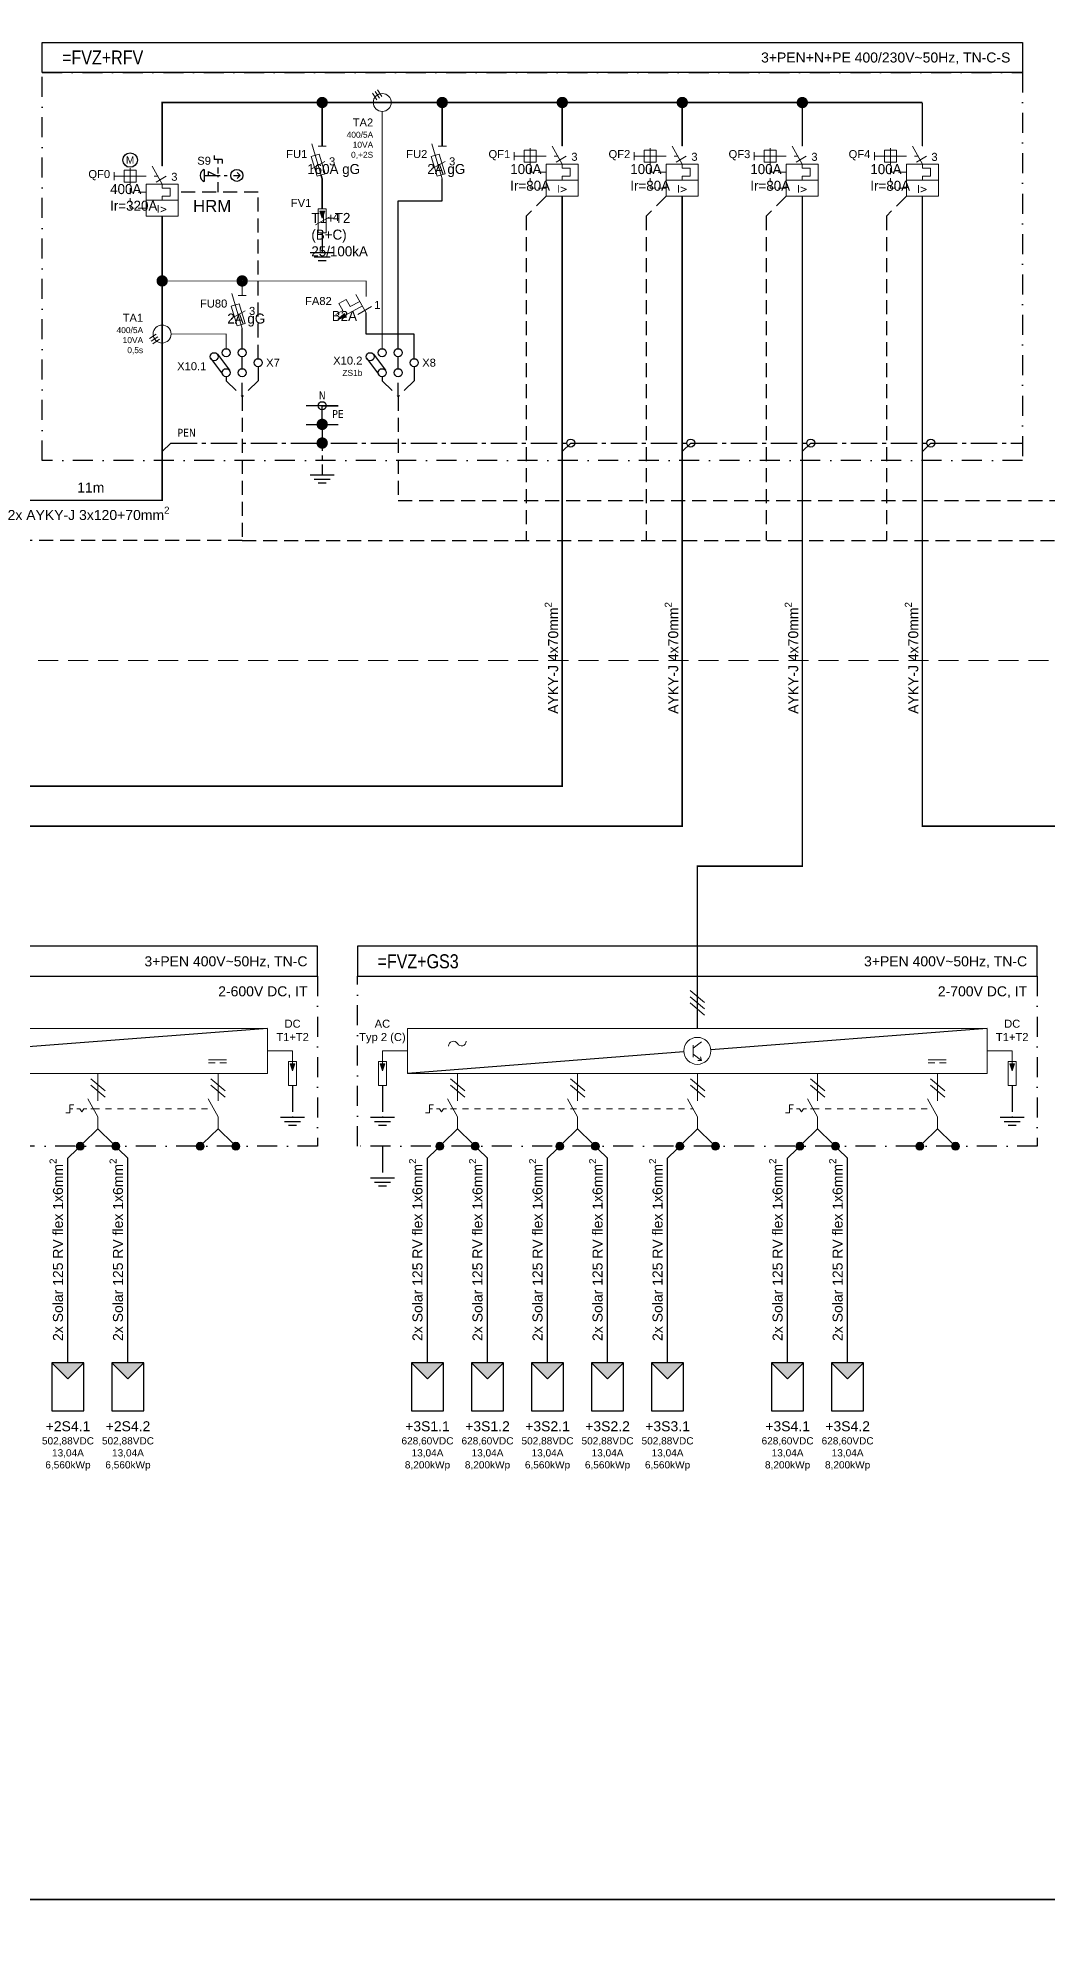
# Model space of a CAD drawing. Header units: millimetres. Extents: x -612 to 6794, y -5043 to 2163.
# Drawn here: x 436.7 to 688.9, y 1451.5 to 1924.6 of the extents above; entities that cross this region are included whole.
import ezdxf
from ezdxf.enums import TextEntityAlignment as Align

# ---------------------------------------------------------------- set-up
doc = ezdxf.new("R2018")
doc.units = ezdxf.units.MM
doc.header["$MEASUREMENT"] = 0
for name, pattern in [('EPL_DASH', [1, 0.5, -0.5]), ('EPL_DASHLONGDOT', [1, 0.66, -0.12, 0.1, -0.12]), ('ČERCHOVANÁ', [1, 0.5, -0.25, 0, -0.25]), ('ČÁRKOVANÁ', [0.75, 0.5, -0.25])]:
    doc.linetypes.add(name, pattern=pattern)
for name, color, linetype in [('10kV', 34, 'Continuous'), ('22kV', 34, 'Continuous'), ('400V', 7, 'Continuous'), ('EV-Káble', 7, 'Continuous'), ('Kable', 7, 'Continuous'), ('LEGRAND', 7, 'Continuous'), ('Pístroj_OZN', 230, 'Continuous'), ('RS', 40, 'Continuous')]:
    doc.layers.add(name, color=color, linetype=linetype)
for name, color, linetype, lineweight in [('EPLAN100', 7, 'Continuous', 50), ('EPLAN301', 7, 'Continuous', 25), ('EPLAN305', 7, 'EPL_DASH', 25), ('EPLAN420', 7, 'Continuous', 35), ('Prístroj', 7, 'Continuous', 13)]:
    doc.layers.add(name, color=color, linetype=linetype, lineweight=lineweight)
doc.styles.get("Standard").update_dxf_attribs({"font": 'arial.ttf'})
doc.styles.add('styl2', font='ARIALN.TTF', dxfattribs={"width": 0.85})
doc.styles.add('Tahoma', font='tahoma.ttf')

# ---------------------------------------------------------------- blocks, each defined once
blk = doc.blocks.new('Výkonový istič')
at = {"layer": 'Prístroj', "color": 0, "ltscale": 4}
for p, q in [((0, -3.5), (0, 0)), ((-8, -4), (-8, -8)), ((-2.5, -3.5), (0, -8)), ((-12, -5), (-12, -7)), ((-12, -6), (-10.5, -6)), ((-10.5, -6), (-4, -6)), ((-8, -9), (-8, -10)), ((-2, -6), (-1, -6)), ((-1.5, -7.5), (1, -6)), ((-8, -10), (-7, -10)), ((-8, -10), (-8, -10.5)), ((-8, -11.5), (-8, -12.5)), ((-8, -13.5), (-8, -14)), ((-7, -14), (-8, -14)), ((-6, -10), (-4, -10)), ((-6, -14), (-4, -14))]:
    blk.add_line(p, q, dxfattribs=at)
for points in [[(-9.5, -7.5), (-6.5, -7.5), (-6.5, -4.5), (-9.5, -4.5)], [(-4, -12), (4, -12), (4, -8), (-4, -8)], [(-4, -16), (4, -16), (4, -12), (-4, -12)]]:
    blk.add_lwpolyline(points, close=True, dxfattribs=at)
blk.add_lwpolyline([(0, -8), (0, -9), (2, -9), (2, -11), (0, -11), (0, -12)], dxfattribs=at)
at = {"lineweight": 30, "flags": 104}
blk.add_attdef('POPIS', text='', height=1.8, dxfattribs=at).set_placement((-13, -5), align=Align.TOP_RIGHT)
at = {"color": 0}
blk.add_attdef('POCET_POLOV', (2.26309, -7.17774), '', height=2, dxfattribs=at)
at = {"layer": 'Prístroj', "color": 0, "style": 'Tahoma'}
blk.add_text('I>', height=1.9629, dxfattribs=at).set_placement((0, -14.19629), align=Align.MIDDLE_CENTER)
at = {"layer": 'Pístroj_OZN'}
blk.add_attdef('OZNACENIE', text='', height=2, dxfattribs=at).set_placement((-13, -3.5), align=Align.RIGHT)
blk = doc.blocks.new('Poistkový odpojovač')
at = {"layer": 'Prístroj', "color": 0, "linetype": 'Continuous', "ltscale": 4}
for p, q in [((0, 0), (0, -2.75)), ((-2.57, -2.23), (0, -10.97)), ((-1.03, -2.75), (1.03, -2.75)), ((-2.73, -8.51), (0.7, -6.57)), ((0, -10.97), (0, -13.72))]:
    blk.add_line(p, q, dxfattribs=at)
blk.add_lwpolyline([(-1.27, -10.31), (0.71, -9.73), (-0.76, -4.8), (-2.73, -5.38)], close=True, dxfattribs=at)
at = {"lineweight": 30, "flags": 104}
blk.add_attdef('POPIS', text='', height=1.8, dxfattribs=at).set_placement((-3.73, -7.23), align=Align.TOP_RIGHT)
at = {"color": 0}
blk.add_attdef('POCET_POLOV', text='', height=2, dxfattribs=at).set_placement((1.7, -6.57), align=Align.MIDDLE_LEFT)
at = {"layer": 'Pístroj_OZN'}
blk.add_attdef('OZNACENIE', text='', height=2, dxfattribs=at).set_placement((-3.73, -5.73), align=Align.RIGHT)
blk = doc.blocks.new('VN MTP')
at = {"layer": '10kV', "color": 0, "lineweight": 13}
for p, q in [((-3.13, -1.15), (-1.46, -0.06)), ((-2.72, -1.78), (-1.05, -0.68)), ((-2.31, -2.41), (-0.64, -1.31))]:
    blk.add_line(p, q, dxfattribs=at)
blk.add_circle((0, 0), 2.25, dxfattribs=at)
blk = doc.blocks.new('Prepäťová ochrana')
at = {"layer": 'Prístroj', "linetype": 'Continuous', "ltscale": 4}
blk.add_hatch(color=0, dxfattribs=at).paths.add_polyline_path([(-0.62, -4.58), (0.62, -4.58), (0, -6.33)], flags=0)
at = {"layer": 'Prístroj', "color": 0, "linetype": 'Continuous', "ltscale": 4}
blk.add_line((-1.71, -7.97), (1.71, -6.03), dxfattribs=at)
for points in [[(-1, -10), (1, -10), (1, -4), (-1, -4)], [(-0.62, -4.58), (0.62, -4.58), (0, -6.33)]]:
    blk.add_lwpolyline(points, close=True, dxfattribs=at)
at = {"lineweight": 30, "flags": 104}
blk.add_attdef('POPIS', text='', height=1.8, dxfattribs=at).set_placement((-2.71, -5), align=Align.TOP_RIGHT)
blk.add_attdef('POCET_POLOV', text='', height=2).set_placement((2.71, -6.03), align=Align.MIDDLE_LEFT)
at = {"layer": 'Pístroj_OZN'}
blk.add_attdef('OZNACENIE', text='', height=2, dxfattribs=at).set_placement((-2.71, -3.5), align=Align.RIGHT)
blk = doc.blocks.new('Istič')
at = {"layer": 'Prístroj', "linetype": 'Continuous', "ltscale": 4}
blk.add_hatch(color=0, dxfattribs=at).paths.add_polyline_path([(-6.97, -9.55), (-5.41, -8.11), (-4.92, -9.02)], flags=0)
at = {"layer": 'Prístroj', "color": 0, "linetype": 'Continuous'}
for p, q in [((0, 0), (0, -3.89)), ((0, -8), (0, -12.8))]:
    blk.add_line(p, q, dxfattribs=at)
at = {"layer": 'Prístroj', "color": 0, "linetype": 'Continuous', "ltscale": 4}
for p, q in [((-6.8, -5.61), (-4.99, -4.62)), ((-4.99, -4.62), (-4, -6.42)), ((0, -8), (-2.57, -3.37)), ((-7.61, -8.4), (-5.81, -7.41)), ((-6.97, -9.55), (-5.41, -8.11)), ((-4.92, -9.02), (-6.97, -9.55)), ((-5.81, -7.41), (-6.8, -5.61)), ((-5.41, -8.11), (-4.92, -9.02)), ((-0.96, -6.26), (-5.17, -8.57)), ((-1.6, -5.11), (-4, -6.42)), ((-2.07, -8.37), (1.36, -6.43)), ((-6.97, -9.55), (-6.97, -9.55))]:
    blk.add_line(p, q, dxfattribs=at)
at = {"lineweight": 30, "flags": 104}
blk.add_attdef('POPIS', text='', height=1.8, dxfattribs=at).set_placement((-8.61, -7.5), align=Align.TOP_RIGHT)
at = {"color": 0}
blk.add_attdef('POCET_POLOV', text='', height=2, dxfattribs=at).set_placement((2, -6), align=Align.MIDDLE_LEFT)
at = {"layer": 'Pístroj_OZN'}
blk.add_attdef('OZNACENIE', text='', height=2, dxfattribs=at).set_placement((-8.61, -6), align=Align.RIGHT)

msp = doc.modelspace()

# ---------------------------------------------------------------- hatches: boundary and pattern name
at = {"layer": 'EPLAN305', "linetype": 'Continuous', "ltscale": 4}
for points in [[(440.19, 1593.29), (444.19, 1589.29), (448.19, 1593.29)], [(455.19, 1593.29), (459.19, 1589.29), (463.19, 1593.29)], [(530.05, 1593.29), (534.05, 1589.29), (538.05, 1593.29)], [(545.05, 1593.29), (549.05, 1589.29), (553.05, 1593.29)], [(560.05, 1593.29), (564.05, 1589.29), (568.05, 1593.29)], [(575.05, 1593.29), (579.05, 1589.29), (583.05, 1593.29)], [(590.05, 1593.29), (594.05, 1589.29), (598.05, 1593.29)], [(620.05, 1593.29), (624.05, 1589.29), (628.05, 1593.29)], [(635.05, 1593.29), (639.05, 1589.29), (643.05, 1593.29)]]:
    msp.add_hatch(color=230, dxfattribs=at).paths.add_polyline_path(points, flags=0)
at = {"layer": 'EV-Káble', "transparency": 33554687}
h = msp.add_hatch(color=1, dxfattribs=at)
h.dxf.hatch_style = 1
h.paths.add_polyline_path([(448.24, 1647.46, 1), (446.24, 1647.46)])
h = msp.add_hatch(color=7, dxfattribs=at)
h.dxf.hatch_style = 1
h.paths.add_polyline_path([(446.24, 1647.46, 1), (448.24, 1647.46)])
h = msp.add_hatch(color=1, dxfattribs=at)
h.dxf.hatch_style = 1
h.paths.add_polyline_path([(457.14, 1647.46, 1), (455.14, 1647.46)])
h = msp.add_hatch(color=7, dxfattribs=at)
h.dxf.hatch_style = 1
h.paths.add_polyline_path([(455.14, 1647.46, 1), (457.14, 1647.46)])
h = msp.add_hatch(color=1, dxfattribs=at)
h.dxf.hatch_style = 1
h.paths.add_polyline_path([(478.24, 1647.46, 1), (476.24, 1647.46)])
h = msp.add_hatch(color=7, dxfattribs=at)
h.dxf.hatch_style = 1
h.paths.add_polyline_path([(476.24, 1647.46, 1), (478.24, 1647.46)])
h = msp.add_hatch(color=1, dxfattribs=at)
h.dxf.hatch_style = 1
h.paths.add_polyline_path([(487.14, 1647.46, 1), (485.14, 1647.46)])
h = msp.add_hatch(color=7, dxfattribs=at)
h.dxf.hatch_style = 1
h.paths.add_polyline_path([(485.14, 1647.46, 1), (487.14, 1647.46)])
h = msp.add_hatch(color=1, dxfattribs=at)
h.dxf.hatch_style = 1
h.paths.add_polyline_path([(538.1, 1647.46, 1), (536.1, 1647.46)])
h = msp.add_hatch(color=7, dxfattribs=at)
h.dxf.hatch_style = 1
h.paths.add_polyline_path([(536.1, 1647.46, 1), (538.1, 1647.46)])
h = msp.add_hatch(color=1, dxfattribs=at)
h.dxf.hatch_style = 1
h.paths.add_polyline_path([(547, 1647.46, 1), (545, 1647.46)])
h = msp.add_hatch(color=7, dxfattribs=at)
h.dxf.hatch_style = 1
h.paths.add_polyline_path([(545, 1647.46, 1), (547, 1647.46)])
h = msp.add_hatch(color=1, dxfattribs=at)
h.dxf.hatch_style = 1
h.paths.add_polyline_path([(568.1, 1647.46, 1), (566.1, 1647.46)])
h = msp.add_hatch(color=7, dxfattribs=at)
h.dxf.hatch_style = 1
h.paths.add_polyline_path([(566.1, 1647.46, 1), (568.1, 1647.46)])
h = msp.add_hatch(color=1, dxfattribs=at)
h.dxf.hatch_style = 1
h.paths.add_polyline_path([(577, 1647.46, 1), (575, 1647.46)])
h = msp.add_hatch(color=7, dxfattribs=at)
h.dxf.hatch_style = 1
h.paths.add_polyline_path([(575, 1647.46, 1), (577, 1647.46)])
h = msp.add_hatch(color=1, dxfattribs=at)
h.dxf.hatch_style = 1
h.paths.add_polyline_path([(598.1, 1647.46, 1), (596.1, 1647.46)])
h = msp.add_hatch(color=7, dxfattribs=at)
h.dxf.hatch_style = 1
h.paths.add_polyline_path([(596.1, 1647.46, 1), (598.1, 1647.46)])
h = msp.add_hatch(color=1, dxfattribs=at)
h.dxf.hatch_style = 1
h.paths.add_polyline_path([(607, 1647.46, 1), (605, 1647.46)])
h = msp.add_hatch(color=7, dxfattribs=at)
h.dxf.hatch_style = 1
h.paths.add_polyline_path([(605, 1647.46, 1), (607, 1647.46)])
h = msp.add_hatch(color=1, dxfattribs=at)
h.dxf.hatch_style = 1
h.paths.add_polyline_path([(628.1, 1647.46, 1), (626.1, 1647.46)])
h = msp.add_hatch(color=7, dxfattribs=at)
h.dxf.hatch_style = 1
h.paths.add_polyline_path([(626.1, 1647.46, 1), (628.1, 1647.46)])
h = msp.add_hatch(color=1, dxfattribs=at)
h.dxf.hatch_style = 1
h.paths.add_polyline_path([(637, 1647.46, 1), (635, 1647.46)])
h = msp.add_hatch(color=7, dxfattribs=at)
h.dxf.hatch_style = 1
h.paths.add_polyline_path([(635, 1647.46, 1), (637, 1647.46)])
h = msp.add_hatch(color=1, dxfattribs=at)
h.dxf.hatch_style = 1
h.paths.add_polyline_path([(658.1, 1647.46, 1), (656.1, 1647.46)])
h = msp.add_hatch(color=7, dxfattribs=at)
h.dxf.hatch_style = 1
h.paths.add_polyline_path([(656.1, 1647.46, 1), (658.1, 1647.46)])
h = msp.add_hatch(color=1, dxfattribs=at)
h.dxf.hatch_style = 1
h.paths.add_polyline_path([(667, 1647.46, 1), (665, 1647.46)])
h = msp.add_hatch(color=7, dxfattribs=at)
h.dxf.hatch_style = 1
h.paths.add_polyline_path([(665, 1647.46, 1), (667, 1647.46)])
at = {"layer": 'LEGRAND', "lineweight": 13}
for points in [[(499.72, 1668.04), (500.92, 1668.04), (500.32, 1666.34)], [(522.19, 1668.04), (523.39, 1668.04), (522.79, 1666.34)], [(679.58, 1668.04), (680.78, 1668.04), (680.18, 1666.34)]]:
    msp.add_hatch(color=256, dxfattribs=at).paths.add_polyline_path(points, flags=0)

# ---------------------------------------------------------------- linework, layer by layer
for p, q in [((494.06, 1676.94), (424.99, 1671.58)), ((673.92, 1676.94), (604.85, 1671.58)), ((598.13, 1671.05), (529.06, 1665.69))]:
    msp.add_line(p, q)
at = {"lineweight": 13}
for p, q in [((500.32, 1671.31), (494.06, 1671.31)), ((522.79, 1671.31), (529.05, 1671.31)), ((680.18, 1671.31), (673.92, 1671.31))]:
    msp.add_line(p, q, dxfattribs=at)
at = {"linetype": 'EPL_DASH', "lineweight": 13, "ltscale": 3}
for p, q in [((450.57, 1656.83), (480.58, 1656.83)), ((539.8, 1656.83), (600.3, 1656.83)), ((630.43, 1656.83), (660.44, 1656.83))]:
    msp.add_line(p, q, dxfattribs=at)
for points in [[(-434.71, 2162.83), (960.35, 2162.83), (960.35, 1459.16), (-434.71, 1459.16)], [(-434.71, 1459.16), (960.35, 1459.16), (960.35, 755.5), (-434.71, 755.5)]]:
    msp.add_lwpolyline(points, close=True)
at = {"layer": '22kV', "color": 0, "linetype": 'ČERCHOVANÁ', "ltscale": 10}
for points in [[(437.73, 1915.89), (682.73, 1915.89), (682.73, 1818.93), (437.73, 1818.93)], [(336.7, 1689.95), (506.56, 1689.95), (506.56, 1647.46), (336.7, 1647.46)], [(516.56, 1689.95), (686.42, 1689.95), (686.42, 1647.46), (516.56, 1647.46)]]:
    msp.add_lwpolyline(points, close=True, dxfattribs=at)
at = {"layer": '400V', "linetype": 'Continuous', "ltscale": 4}
for p, q in [((480.73, 1895.16), (480.73, 1894.16)), ((482.73, 1894.16), (480.73, 1894.16)), ((481.73, 1893.16), (481.73, 1894.16)), ((482.73, 1894.16), (482.73, 1893.16)), ((478.23, 1891.66), (478.23, 1888.66)), ((478.23, 1890.16), (482.23, 1890.16)), ((479.23, 1891.16), (481.23, 1890.16)), ((479.23, 1891.16), (479.23, 1890.16)), ((481.73, 1890.66), (481.73, 1892.16)), ((483.23, 1890.16), (483.88, 1890.16)), ((483.23, 1890.16), (483.98, 1890.16)), ((483.23, 1890.16), (483.98, 1890.16)), ((485.55, 1890.16), (487.23, 1890.16)), ((486.48, 1890.91), (487.23, 1890.16)), ((487.23, 1890.16), (486.48, 1889.41))]:
    msp.add_line(p, q, dxfattribs=at)
at = {"layer": '400V', "lineweight": 13}
for p, q in [((599.69, 1686.4), (603.29, 1683.39)), ((599.69, 1684.84), (603.29, 1681.83)), ((599.69, 1683.28), (603.29, 1680.27))]:
    msp.add_line(p, q, dxfattribs=at)
at = {"layer": '400V', "linetype": 'Continuous', "lineweight": 13, "ltscale": 4}
for p, q in [((602.54, 1673.56), (600.44, 1671.99)), ((600.44, 1672.74), (600.44, 1669.74)), ((602.54, 1668.91), (600.44, 1670.49)), ((479.31, 1669.09), (483.81, 1669.09)), ((479.31, 1668.34), (480.96, 1668.34)), ((483.81, 1668.34), (482.16, 1668.34)), ((602.54, 1668.91), (601.6, 1668.93)), ((602.54, 1668.91), (602.29, 1669.82)), ((659.17, 1669.09), (663.67, 1669.09)), ((659.17, 1668.34), (660.82, 1668.34)), ((663.67, 1668.34), (662.02, 1668.34))]:
    msp.add_line(p, q, dxfattribs=at)
at = {"layer": '400V', "color": 1, "linetype": 'Continuous', "lineweight": 13}
for p, q in [((451.69, 1665.69), (451.69, 1658.83)), ((481.69, 1665.69), (481.69, 1658.83)), ((541.55, 1665.69), (541.55, 1658.83)), ((571.55, 1665.69), (571.55, 1658.83)), ((601.55, 1665.69), (601.55, 1658.83)), ((631.55, 1665.69), (631.55, 1658.83)), ((661.55, 1665.69), (661.55, 1658.83))]:
    msp.add_line(p, q, dxfattribs=at)
at = {"layer": '400V', "color": 1, "lineweight": 13}
for p, q in [((449.9, 1664.32), (453.49, 1661.3)), ((449.9, 1662.75), (453.49, 1659.74)), ((479.9, 1664.32), (483.49, 1661.3)), ((479.9, 1662.75), (483.49, 1659.74)), ((539.76, 1664.32), (543.35, 1661.3)), ((539.76, 1662.75), (543.35, 1659.74)), ((569.76, 1664.32), (573.35, 1661.3)), ((569.76, 1662.75), (573.35, 1659.74)), ((599.76, 1664.32), (603.35, 1661.3)), ((599.76, 1662.75), (603.35, 1659.74)), ((629.76, 1664.32), (633.35, 1661.3)), ((629.76, 1662.75), (633.35, 1659.74)), ((659.76, 1664.32), (663.35, 1661.3)), ((659.76, 1662.75), (663.35, 1659.74))]:
    msp.add_line(p, q, dxfattribs=at)
at = {"layer": '400V', "color": 1, "linetype": 'Continuous', "lineweight": 13, "ltscale": 4}
for p, q in [((443.69, 1655.83), (444.69, 1655.83)), ((444.69, 1657.83), (444.69, 1655.83)), ((444.69, 1657.83), (445.69, 1657.83)), ((444.69, 1656.83), (445.44, 1656.83)), ((446.44, 1656.83), (447.19, 1656.83)), ((447.69, 1656.08), (447.19, 1656.83)), ((448.19, 1656.83), (447.69, 1656.08)), ((448.19, 1656.83), (448.94, 1656.83)), ((451.69, 1654.84), (449.19, 1659.34)), ((449.94, 1656.83), (450.57, 1656.83)), ((481.69, 1654.84), (479.19, 1659.34)), ((533.55, 1655.83), (534.55, 1655.83)), ((534.55, 1657.83), (534.55, 1655.83)), ((534.55, 1657.83), (535.55, 1657.83)), ((534.55, 1656.83), (535.3, 1656.83)), ((536.3, 1656.83), (537.05, 1656.83)), ((537.55, 1656.08), (537.05, 1656.83)), ((538.05, 1656.83), (537.55, 1656.08)), ((538.05, 1656.83), (538.8, 1656.83)), ((541.55, 1654.84), (539.05, 1659.34)), ((539.8, 1656.83), (540.43, 1656.83)), ((571.55, 1654.84), (569.05, 1659.34)), ((601.55, 1654.84), (599.05, 1659.34)), ((623.55, 1655.83), (624.55, 1655.83)), ((624.55, 1657.83), (624.55, 1655.83)), ((624.55, 1657.83), (625.55, 1657.83)), ((624.55, 1656.83), (625.3, 1656.83)), ((626.3, 1656.83), (627.05, 1656.83)), ((627.55, 1656.08), (627.05, 1656.83)), ((628.05, 1656.83), (627.55, 1656.08)), ((628.05, 1656.83), (628.8, 1656.83)), ((631.55, 1654.84), (629.05, 1659.34)), ((629.8, 1656.83), (630.43, 1656.83)), ((661.55, 1654.84), (659.05, 1659.34)), ((451.69, 1651.84), (451.69, 1654.84)), ((481.69, 1651.84), (481.69, 1654.84)), ((541.55, 1651.84), (541.55, 1654.84)), ((571.55, 1651.84), (571.55, 1654.84)), ((601.55, 1651.84), (601.55, 1654.84)), ((631.55, 1651.84), (631.55, 1654.84)), ((661.55, 1651.84), (661.55, 1654.84))]:
    msp.add_line(p, q, dxfattribs=at)
at = {"layer": '400V', "color": 230, "ltscale": 5}
for points in [[(437.73, 1923.39), (682.73, 1923.39), (682.73, 1915.89), (437.73, 1915.89)], [(336.7, 1689.95), (506.56, 1689.95), (506.56, 1697.45), (336.7, 1697.45)], [(516.56, 1689.95), (686.42, 1689.95), (686.42, 1697.45), (516.56, 1697.45)]]:
    msp.add_lwpolyline(points, close=True, dxfattribs=at)
at = {"layer": '400V', "flags": 128}
for points, const_width in [([(467.73, 1892.5), (467.73, 1908.39), (657.73, 1908.38)], 0.4), ([(507.73, 1897.5), (507.73, 1908.39)], 0.4), ([(537.73, 1897.5), (537.73, 1908.39)], 0.4), ([(567.73, 1897.5), (567.74, 1908.39)], 0.4), ([(597.73, 1897.5), (597.73, 1908.39)], 0.4), ([(627.73, 1897.49), (627.73, 1908.38)], 0.4), ([(657.72, 1897.48), (657.73, 1908.37)], 0.4), ([(522.73, 1906.14), (522.73, 1846.85)], 0.2), ([(507.45, 1890.22), (507.73, 1889.27), (507.73, 1881.78)], 0.4), ([(241.77, 1676.94), (241.77, 1737.46), (567.73, 1737.46), (567.73, 1885)], 0.4), ([(597.73, 1885), (597.73, 1727.46), (421.63, 1727.46), (421.63, 1676.95)], 0.4), ([(627.73, 1884.99), (627.73, 1717.45), (601.49, 1717.45), (601.49, 1676.94)], 0.4), ([(781.36, 1676.94), (781.35, 1727.46), (657.73, 1727.46), (657.73, 1885)], 0.4), ([(467.73, 1840.46), (467.73, 1880)], 0.4), ([(408.16, 1867.5), (408.16, 1808.94), (467.73, 1808.93), (467.73, 1840.46)], 0.4), ([(467.73, 1863.78), (487.73, 1863.78), (487.73, 1860.12)], 0.2), ([(469.98, 1850.51), (483.73, 1850.51), (483.73, 1846.85)], 0.2)]:
    msp.add_lwpolyline(points, dxfattribs=dict(at, const_width=const_width))
at = {"layer": '400V', "const_width": 1.29}
for points in [[(508.5, 1908.39, 1), (506.97, 1908.39, 1), (508.5, 1908.39, 0.272597)], [(538.5, 1908.39, 1), (536.96, 1908.39, 1), (538.5, 1908.39, 0.272597)], [(568.51, 1908.39, 1), (566.97, 1908.39, 1), (568.51, 1908.39, 0.272597)], [(598.5, 1908.39, 1), (596.96, 1908.39, 1), (598.5, 1908.39, 0.272597)], [(628.5, 1908.37, 1), (626.96, 1908.37, 1), (628.5, 1908.37, 0.272597)], [(468.5, 1863.78, 1), (466.97, 1863.78, 1), (468.5, 1863.78, 0.272597)], [(488.5, 1863.78, 1), (486.96, 1863.78, 1), (488.5, 1863.78, 0.272597)]]:
    msp.add_lwpolyline(points, format="xyb", dxfattribs=at)
at = {"layer": '400V', "color": 253, "linetype": 'ČÁRKOVANÁ', "ltscale": 3, "const_width": 0.2, "flags": 128}
msp.add_lwpolyline([(487.73, 1863.78), (518.73, 1863.78), (518.73, 1859.89)], dxfattribs=at)
at = {"layer": '400V', "color": 94, "true_color": 0x00a800, "const_width": 1.29}
for points in [[(506.96, 1827.93, -1), (508.5, 1827.93, -1), (506.96, 1827.93, -0.272597)], [(506.96, 1823.26, -1), (508.5, 1823.26, -1), (506.96, 1823.26, -0.272597)]]:
    msp.add_lwpolyline(points, format="xyb", dxfattribs=at)
at = {"layer": '400V', "linetype": 'Continuous', "lineweight": 13, "ltscale": 4}
for points in [[(349.2, 1665.69), (494.06, 1665.69), (494.06, 1676.94), (349.2, 1676.94)], [(529.06, 1665.69), (673.92, 1665.69), (673.92, 1676.94), (529.06, 1676.94)]]:
    msp.add_lwpolyline(points, close=True, dxfattribs=at)
at = {"layer": '400V', "color": 1, "linetype": 'Continuous', "lineweight": 25, "ltscale": 4}
for points in [[(447.94, 1648.15), (451.69, 1651.84)], [(455.44, 1648.15), (451.69, 1651.84)], [(477.94, 1648.15), (481.69, 1651.84)], [(485.44, 1648.15), (481.69, 1651.84)], [(537.8, 1648.15), (541.55, 1651.84)], [(545.3, 1648.15), (541.55, 1651.84)], [(567.8, 1648.15), (571.55, 1651.84)], [(575.3, 1648.15), (571.55, 1651.84)], [(597.8, 1648.15), (601.55, 1651.84)], [(605.3, 1648.15), (601.55, 1651.84)], [(627.8, 1648.15), (631.55, 1651.84)], [(635.3, 1648.15), (631.55, 1651.84)], [(657.8, 1648.15), (661.55, 1651.84)], [(665.3, 1648.15), (661.55, 1651.84)], [(444.19, 1593.29), (444.19, 1644.46), (446.53, 1646.76)], [(459.19, 1593.29), (459.19, 1644.46), (456.85, 1646.76)], [(534.05, 1593.29), (534.05, 1644.46), (536.39, 1646.76)], [(549.05, 1593.29), (549.05, 1644.46), (546.72, 1646.76)], [(564.05, 1593.29), (564.05, 1644.46), (566.39, 1646.76)], [(579.05, 1593.29), (579.05, 1644.46), (576.72, 1646.76)], [(594.05, 1593.29), (594.05, 1644.46), (596.39, 1646.76)], [(624.05, 1593.29), (624.05, 1644.46), (626.39, 1646.76)], [(639.05, 1593.29), (639.05, 1644.46), (636.72, 1646.76)]]:
    msp.add_lwpolyline(points, dxfattribs=at)
at = {"layer": '400V'}
msp.add_circle((459.73, 1894), 1.81, dxfattribs=at)
at = {"layer": '400V', "linetype": 'Continuous', "ltscale": 4}
msp.add_circle((486.39, 1890.16), 1.5, dxfattribs=at)
at = {"layer": '400V', "linetype": 'Continuous', "lineweight": 13, "ltscale": 4}
msp.add_circle((601.49, 1671.31), 3.38, dxfattribs=at)
at = {"layer": '400V', "linetype": 'Continuous', "ltscale": 4}
msp.add_arc((478.83, 1890.16), 1.61, 111.5448, 248.4552, dxfattribs=at)
at = {"layer": '400V', "linetype": 'Continuous', "lineweight": 13, "ltscale": 4}
for centre, radius, start, end in [((540.51, 1672.51), 1.2, 30, 180), ((542.56, 1673.7), 1.16, 210, 0)]:
    msp.add_arc(centre, radius, start, end, dxfattribs=at)
at = {"layer": 'EPLAN100', "color": 94, "linetype": 'EPL_DASHLONGDOT', "lineweight": 30, "ltscale": 10, "true_color": 0x00a800}
for p, q in [((510.73, 1870.78), (504.73, 1870.78)), ((505.73, 1869.78), (509.73, 1869.78)), ((508.73, 1868.78), (506.73, 1868.78)), ((507.73, 1827.93), (507.73, 1815.26)), ((510.73, 1815.26), (504.73, 1815.26)), ((505.73, 1814.26), (509.73, 1814.26)), ((508.73, 1813.26), (506.73, 1813.26)), ((500.32, 1662.69), (500.32, 1654.69)), ((522.79, 1662.69), (522.79, 1654.69)), ((680.18, 1662.69), (680.18, 1654.69)), ((503.32, 1654.69), (497.32, 1654.69)), ((498.32, 1653.69), (502.32, 1653.69)), ((501.32, 1652.69), (499.32, 1652.69)), ((525.79, 1654.69), (519.79, 1654.69)), ((520.79, 1653.69), (524.79, 1653.69)), ((523.79, 1652.69), (521.79, 1652.69)), ((683.18, 1654.69), (677.18, 1654.69)), ((678.18, 1653.69), (682.18, 1653.69)), ((681.18, 1652.69), (679.18, 1652.69)), ((522.79, 1647.46), (522.79, 1639.46)), ((525.79, 1639.46), (519.79, 1639.46)), ((520.79, 1638.46), (524.79, 1638.46)), ((523.79, 1637.46), (521.79, 1637.46))]:
    msp.add_line(p, q, dxfattribs=at)
for points in [[(507.73, 1875.78), (507.73, 1870.78)], [(467.73, 1821.14), (469.86, 1823.26), (682.73, 1823.26)]]:
    msp.add_lwpolyline(points, dxfattribs=at)
at = {"layer": 'EPLAN100', "color": 5, "lineweight": 30, "ltscale": 10}
msp.add_lwpolyline([(507.73, 1829.2), (507.73, 1832.6), (511.73, 1832.6), (503.73, 1832.6)], dxfattribs=at)
at = {"layer": 'EPLAN100', "color": 94, "linetype": 'EPL_DASHLONGDOT', "lineweight": 30, "ltscale": 5, "true_color": 0x00a800}
for points in [[(503.73, 1827.93), (511.73, 1827.93)], [(567.73, 1821.14), (569.85, 1823.26)], [(597.73, 1821.14), (599.85, 1823.26)], [(627.73, 1821.14), (629.85, 1823.26)], [(657.73, 1821.14), (659.85, 1823.26)]]:
    msp.add_lwpolyline(points, dxfattribs=at)
at = {"layer": 'EPLAN301', "color": 5, "ltscale": 4}
msp.add_circle((507.73, 1832.6), 1, dxfattribs=at)
at = {"layer": 'EPLAN301', "color": 94, "ltscale": 4, "true_color": 0x00a800}
for centre in [(569.85, 1823.26), (599.85, 1823.26), (629.85, 1823.26), (659.85, 1823.26)]:
    msp.add_circle(centre, 1, dxfattribs=at)
at = {"layer": 'EPLAN305', "color": 230, "linetype": 'Continuous', "ltscale": 4}
for points in [[(440.19, 1593.29), (444.19, 1589.29), (448.19, 1593.29)], [(440.19, 1581.29), (448.19, 1581.29), (448.19, 1593.29), (440.19, 1593.29)], [(455.19, 1593.29), (459.19, 1589.29), (463.19, 1593.29)], [(455.19, 1581.29), (463.19, 1581.29), (463.19, 1593.29), (455.19, 1593.29)], [(530.05, 1593.29), (534.05, 1589.29), (538.05, 1593.29)], [(530.05, 1581.29), (538.05, 1581.29), (538.05, 1593.29), (530.05, 1593.29)], [(545.05, 1593.29), (549.05, 1589.29), (553.05, 1593.29)], [(545.05, 1581.29), (553.05, 1581.29), (553.05, 1593.29), (545.05, 1593.29)], [(560.05, 1593.29), (564.05, 1589.29), (568.05, 1593.29)], [(560.05, 1581.29), (568.05, 1581.29), (568.05, 1593.29), (560.05, 1593.29)], [(575.05, 1593.29), (579.05, 1589.29), (583.05, 1593.29)], [(575.05, 1581.29), (583.05, 1581.29), (583.05, 1593.29), (575.05, 1593.29)], [(590.05, 1593.29), (594.05, 1589.29), (598.05, 1593.29)], [(590.05, 1581.29), (598.05, 1581.29), (598.05, 1593.29), (590.05, 1593.29)], [(620.05, 1593.29), (624.05, 1589.29), (628.05, 1593.29)], [(620.05, 1581.29), (628.05, 1581.29), (628.05, 1593.29), (620.05, 1593.29)], [(635.05, 1593.29), (639.05, 1589.29), (643.05, 1593.29)], [(635.05, 1581.29), (643.05, 1581.29), (643.05, 1593.29), (635.05, 1593.29)]]:
    msp.add_lwpolyline(points, close=True, dxfattribs=at)
at = {"layer": 'EV-Káble'}
for p, q in [((487.73, 1846.85), (487.74, 1851.89)), ((487.73, 1841.85), (487.73, 1844.85)), ((526.73, 1841.85), (526.73, 1844.85))]:
    msp.add_line(p, q, dxfattribs=at)
at = {"layer": 'EV-Káble', "color": 1, "lineweight": 13}
for p, q in [((448.24, 1647.46), (446.24, 1647.46)), ((457.14, 1647.46), (455.14, 1647.46)), ((478.24, 1647.46), (476.24, 1647.46)), ((487.14, 1647.46), (485.14, 1647.46)), ((538.1, 1647.46), (536.1, 1647.46)), ((547, 1647.46), (545, 1647.46)), ((568.1, 1647.46), (566.1, 1647.46)), ((577, 1647.46), (575, 1647.46)), ((598.1, 1647.46), (596.1, 1647.46)), ((607, 1647.46), (605, 1647.46)), ((628.1, 1647.46), (626.1, 1647.46)), ((637, 1647.46), (635, 1647.46)), ((658.1, 1647.46), (656.1, 1647.46)), ((667, 1647.46), (665, 1647.46))]:
    msp.add_line(p, q, dxfattribs=at)
at = {"layer": 'EV-Káble'}
for points in [[(526.73, 1846.85), (526.73, 1883.78), (537.73, 1883.78), (537.73, 1889.28)], [(530.73, 1844.35), (530.73, 1850.51), (518.73, 1850.51), (518.74, 1855.78)]]:
    msp.add_lwpolyline(points, dxfattribs=at)
at = {"layer": 'LEGRAND'}
for p, q in [((481.53, 1845.45), (484.53, 1841.45)), ((520.53, 1845.45), (523.53, 1841.45)), ((479.78, 1844.45), (482.78, 1840.45)), ((518.78, 1844.45), (521.78, 1840.45))]:
    msp.add_line(p, q, dxfattribs=at)
at = {"layer": 'LEGRAND', "lineweight": 13}
for p, q in [((500.33, 1671.31), (500.32, 1667.85)), ((522.79, 1671.31), (522.79, 1667.85)), ((680.19, 1671.31), (680.18, 1667.85))]:
    msp.add_line(p, q, dxfattribs=at)
for points in [[(499.32, 1662.69), (501.32, 1662.69), (501.32, 1668.69), (499.32, 1668.69)], [(499.72, 1668.04), (500.92, 1668.04), (500.32, 1666.34)], [(521.79, 1662.69), (523.79, 1662.69), (523.79, 1668.69), (521.79, 1668.69)], [(522.19, 1668.04), (523.39, 1668.04), (522.79, 1666.34)], [(679.18, 1662.69), (681.18, 1662.69), (681.18, 1668.69), (679.18, 1668.69)], [(679.58, 1668.04), (680.78, 1668.04), (680.18, 1666.34)]]:
    msp.add_lwpolyline(points, close=True, dxfattribs=at)
at = {"layer": 'LEGRAND'}
for centre in [(480.73, 1844.85), (483.73, 1845.85), (487.73, 1845.85), (519.73, 1844.85), (522.73, 1845.85), (526.73, 1845.85), (483.73, 1840.85), (487.73, 1840.85), (491.73, 1843.35), (522.73, 1840.85), (526.73, 1840.85), (530.73, 1843.35)]:
    msp.add_circle(centre, 1, dxfattribs=at)
at = {"layer": 'LEGRAND', "color": 1, "lineweight": 13}
for centre in [(447.24, 1647.46), (456.14, 1647.46), (477.24, 1647.46), (486.14, 1647.46), (537.1, 1647.46), (546, 1647.46), (567.1, 1647.46), (576, 1647.46), (597.1, 1647.46), (606, 1647.46), (627.1, 1647.46), (636, 1647.46), (657.1, 1647.46), (666, 1647.46)]:
    msp.add_circle(centre, 1, dxfattribs=at)
at = {"layer": 'Prístroj', "color": 253, "linetype": 'ČÁRKOVANÁ', "ltscale": 10}
msp.add_lwpolyline([(287.78, 1933.39), (830.29, 1933.39), (830.29, 1768.93), (786.75, 1768.93), (786.75, 1768.93), (786.75, 1768.93), (786.75, 1768.93), (287.78, 1768.93)], close=True, dxfattribs=at)
at = {"layer": 'RS', "linetype": 'ČÁRKOVANÁ', "ltscale": 5}
msp.add_line((481.73, 1886), (481.73, 1890.16), dxfattribs=at)
at = {"layer": 'RS', "linetype": 'ČÁRKOVANÁ', "ltscale": 7}
for points in [[(491.73, 1844.35), (491.73, 1886), (471.73, 1886)], [(487.73, 1834.85), (487.73, 1798.93), (731.36, 1798.93), (731.36, 1886.99)], [(563.73, 1885), (558.73, 1880), (558.73, 1798.93)], [(593.73, 1885), (588.73, 1880), (588.73, 1798.93)], [(623.73, 1884.99), (618.73, 1879.99), (618.73, 1798.92)], [(653.73, 1884.98), (648.73, 1879.98), (648.73, 1798.91)], [(491.73, 1842.35), (491.73, 1838.85), (487.73, 1834.85)], [(483.73, 1839.85), (483.73, 1838.85), (487.73, 1834.85)], [(487.73, 1834.85), (487.73, 1839.85)], [(487.73, 1798.93), (-27.42, 1798.93), (-47.42, 1818.93)]]:
    msp.add_lwpolyline(points, dxfattribs=at)
at = {"layer": 'RS', "color": 193, "linetype": 'ČÁRKOVANÁ', "ltscale": 7}
for points in [[(526.73, 1834.85), (526.73, 1808.93), (801.24, 1808.93), (801.24, 1886.99)], [(530.73, 1842.35), (530.73, 1838.85), (526.73, 1834.85)], [(522.73, 1839.85), (522.73, 1838.85), (526.73, 1834.85)], [(526.73, 1834.85), (526.73, 1839.85)]]:
    msp.add_lwpolyline(points, dxfattribs=at)

# ---------------------------------------------------------------- block references
at = {"layer": '22kV', "color": 0, "lineweight": -3, "rotation": 270}
msp.add_blockref('VN MTP', (522.73, 1908.39), dxfattribs=at)
at = {"layer": '22kV', "color": 0, "lineweight": -3}
msp.add_blockref('VN MTP', (467.73, 1850.51), dxfattribs=at)
at = {"layer": 'Prístroj'}
ref = msp.add_blockref('Poistkový odpojovač', (507.73, 1900.25), dxfattribs=at)
ref.add_attrib('POCET_POLOV', '3', dxfattribs={"layer": '0', "color": 0, "height": 2}).set_placement((509.44, 1893.68), align=Align.MIDDLE_LEFT)
ref.add_attrib('OZNACENIE', 'FU1', dxfattribs={"layer": 'Pístroj_OZN', "height": 2}).set_placement((504, 1894.51), align=Align.RIGHT)
lines = msp.add_mtext('160A gG', dxfattribs={"layer": '0', "insert": (504, 1893.01), "char_height": 2.5, "attachment_point": 1})
ref.add_attrib('POPIS', '', (504, 1893.01), dxfattribs={"flags": 104}).embed_mtext(lines)
ref = msp.add_blockref('Poistkový odpojovač', (537.73, 1900.25), dxfattribs=at)
ref.add_attrib('POCET_POLOV', '3', dxfattribs={"layer": '0', "color": 0, "height": 2}).set_placement((539.44, 1893.68), align=Align.MIDDLE_LEFT)
ref.add_attrib('OZNACENIE', 'FU2', dxfattribs={"layer": 'Pístroj_OZN', "height": 2}).set_placement((534, 1894.51), align=Align.RIGHT)
lines = msp.add_mtext('2A gG', dxfattribs={"layer": '0', "insert": (534, 1893.01), "char_height": 2.5, "attachment_point": 1})
ref.add_attrib('POPIS', '', (534, 1893.01), dxfattribs={"flags": 104}).embed_mtext(lines)
ref = msp.add_blockref('Výkonový istič', (567.73, 1901), dxfattribs=at)
ref.add_attrib('POCET_POLOV', '3', (570, 1893.82), dxfattribs={"layer": '0', "height": 2})
ref.add_attrib('OZNACENIE', 'QF1', dxfattribs={"layer": 'Pístroj_OZN', "height": 2}).set_placement((554.73, 1894.5), align=Align.RIGHT)
lines = msp.add_mtext('100A\\PIr=80A', dxfattribs={"layer": '0', "insert": (554.73, 1893), "char_height": 2.5, "attachment_point": 1})
ref.add_attrib('POPIS', '', (554.73, 1893), dxfattribs={"flags": 104}).embed_mtext(lines)
ref = msp.add_blockref('Výkonový istič', (597.73, 1901), dxfattribs=at)
ref.add_attrib('POCET_POLOV', '3', (600, 1893.82), dxfattribs={"layer": '0', "height": 2})
ref.add_attrib('OZNACENIE', 'QF2', dxfattribs={"layer": 'Pístroj_OZN', "height": 2}).set_placement((584.73, 1894.5), align=Align.RIGHT)
lines = msp.add_mtext('100A\\PIr=80A', dxfattribs={"layer": '0', "insert": (584.73, 1893), "char_height": 2.5, "attachment_point": 1})
ref.add_attrib('POPIS', '', (584.73, 1893), dxfattribs={"flags": 104}).embed_mtext(lines)
ref = msp.add_blockref('Výkonový istič', (627.73, 1900.99), dxfattribs=at)
ref.add_attrib('POCET_POLOV', '3', (629.99, 1893.81), dxfattribs={"layer": '0', "height": 2})
ref.add_attrib('OZNACENIE', 'QF3', dxfattribs={"layer": 'Pístroj_OZN', "height": 2}).set_placement((614.73, 1894.49), align=Align.RIGHT)
lines = msp.add_mtext('100A\\PIr=80A', dxfattribs={"layer": '0', "insert": (614.73, 1892.99), "char_height": 2.5, "attachment_point": 1})
ref.add_attrib('POPIS', '', (614.73, 1892.99), dxfattribs={"flags": 104}).embed_mtext(lines)
ref = msp.add_blockref('Výkonový istič', (657.73, 1900.98), dxfattribs=at)
ref.add_attrib('POCET_POLOV', '3', (659.99, 1893.8), dxfattribs={"layer": '0', "height": 2})
ref.add_attrib('OZNACENIE', 'QF4', dxfattribs={"layer": 'Pístroj_OZN', "height": 2}).set_placement((644.73, 1894.48), align=Align.RIGHT)
lines = msp.add_mtext('100A\\PIr=80A', dxfattribs={"layer": '0', "insert": (644.73, 1892.98), "char_height": 2.5, "attachment_point": 1})
ref.add_attrib('POPIS', '', (644.73, 1892.98), dxfattribs={"flags": 104}).embed_mtext(lines)
ref = msp.add_blockref('Výkonový istič', (467.73, 1896), dxfattribs=at)
ref.add_attrib('POCET_POLOV', '3', (470, 1888.82), dxfattribs={"layer": '0', "height": 2})
ref.add_attrib('OZNACENIE', 'QF0', dxfattribs={"layer": 'Pístroj_OZN', "height": 2}).set_placement((454.73, 1889.5), align=Align.RIGHT)
lines = msp.add_mtext('400A\\PIr=320A', dxfattribs={"layer": '0', "insert": (454.73, 1888), "char_height": 2.5, "attachment_point": 1})
ref.add_attrib('POPIS', '', (454.73, 1888), dxfattribs={"flags": 104}).embed_mtext(lines)
ref = msp.add_blockref('Prepäťová ochrana', (507.73, 1885.78), dxfattribs=at)
ref.add_attrib('POCET_POLOV', '4', dxfattribs={"layer": '0', "height": 2}).set_placement((510.45, 1879.75), align=Align.MIDDLE_LEFT)
ref.add_attrib('OZNACENIE', 'FV1', dxfattribs={"layer": 'Pístroj_OZN', "height": 2}).set_placement((505.02, 1882.28), align=Align.RIGHT)
lines = msp.add_mtext('T1+T2 \\P(B+C)\\P25/100kA', dxfattribs={"layer": '0', "insert": (505.02, 1880.78), "char_height": 2.5, "attachment_point": 1})
ref.add_attrib('POPIS', '', (505.02, 1880.78), dxfattribs={"flags": 104}).embed_mtext(lines)
ref = msp.add_blockref('Poistkový odpojovač', (487.74, 1862.86), dxfattribs=at)
ref.add_attrib('POCET_POLOV', '3', dxfattribs={"layer": '0', "color": 0, "height": 2}).set_placement((489.44, 1856.29), align=Align.MIDDLE_LEFT)
ref.add_attrib('OZNACENIE', 'FU80', dxfattribs={"layer": 'Pístroj_OZN', "height": 2}).set_placement((484.01, 1857.13), align=Align.RIGHT)
lines = msp.add_mtext('2A gG', dxfattribs={"layer": '0', "insert": (484.01, 1855.63), "char_height": 2.5, "attachment_point": 1})
ref.add_attrib('POPIS', '', (484.01, 1855.63), dxfattribs={"flags": 104}).embed_mtext(lines)
ref = msp.add_blockref('Istič', (518.73, 1863.78), dxfattribs=at)
ref.add_attrib('POCET_POLOV', '1', dxfattribs={"layer": '0', "color": 0, "height": 2}).set_placement((520.73, 1857.78), align=Align.MIDDLE_LEFT)
ref.add_attrib('OZNACENIE', 'FA82', dxfattribs={"layer": 'Pístroj_OZN', "height": 2}).set_placement((510.12, 1857.77), align=Align.RIGHT)
lines = msp.add_mtext('B2A', dxfattribs={"layer": '0', "insert": (510.12, 1856.27), "char_height": 2.5, "attachment_point": 1})
ref.add_attrib('POPIS', '', (510.12, 1856.27), dxfattribs={"flags": 104}).embed_mtext(lines)

# ---------------------------------------------------------------- texts
at = {"layer": '22kV', "color": 230, "style": 'styl2'}
for s, p in [('=FVZ+RFV', (442.73, 1919.64)), ('=FVZ+GS3', (521.56, 1693.7))]:
    msp.add_text(s, height=3.5, dxfattribs=at).set_placement(p, align=Align.MIDDLE_LEFT)
at = {"layer": '22kV', "linetype": 'Continuous', "char_height": 1.5, "width": 7.6586, "attachment_point": 6}
for s, insert in [('\\pxqr;{\\H1.33333x;\\C230;TA2\\P\\H0.75x;\\C0;400/5A\\P10VA\\P0,+2S}', (520.48, 1899.34)), ('\\pxqr;{\\H1.33333x;\\C230;TA1\\P\\H0.75x;\\C0;400/5A\\P10VA\\P0,5s}', (462.98, 1850.51)), ('\\pxqr;{\\H1.33333x;\\C230;X10.1}', (478.78, 1842.45)), ('\\pxqr;{\\H1.33333x;\\C230;X10.2\\P\\H0.75x;\\C0;ZS1b}', (517.78, 1842.45))]:
    msp.add_mtext(s, dxfattribs=dict(at, insert=insert))
at = {"layer": '400V', "color": 251, "lineweight": 13}
for s, p in [('3+PEN+N+PE 400/230V~50Hz, TN-C-S', (679.73, 1919.64)), ('3+PEN 400V~50Hz, TN-C', (504.06, 1693.7)), ('3+PEN 400V~50Hz, TN-C', (683.92, 1693.7)), ('2-600V DC, IT', (504.06, 1686.2)), ('2-700V DC, IT', (683.92, 1686.2))]:
    msp.add_text(s, height=2.5, dxfattribs=at).set_placement(p, align=Align.MIDDLE_RIGHT)
at = {"layer": '400V'}
msp.add_text('M', height=1.79, dxfattribs=at).set_placement((459.73, 1894), align=Align.MIDDLE_CENTER)
at = {"layer": '400V', "linetype": 'Continuous', "width": 13.7015}
for s, insert, char_height, attachment_point in [('{\\C1;HRM}', (480.23, 1882.52), 3, 5), ('\\pxqc;DC\\PT1+T2', (500.33, 1679.1), 2, 2), ('\\pxqc;AC\\PTyp 2 (C)', (522.78, 1679.1), 2, 2), ('\\pxqc;DC\\PT1+T2', (680.19, 1679.1), 2, 2), ('\\pxqc;{\\H0.9x;502,88VDC\\P13,04A\\P6,560kWp}', (444.19, 1574.72), 2, 2), ('\\pxqc;{\\H0.9x;502,88VDC\\P13,04A\\P6,560kWp}', (459.19, 1574.72), 2, 2), ('\\pxqc;{\\H0.9x;628,60VDC\\P13,04A\\P8,200kWp}', (534.05, 1574.72), 2, 2), ('\\pxqc;{\\H0.9x;628,60VDC\\P13,04A\\P8,200kWp}', (549.05, 1574.72), 2, 2), ('\\pxqc;{\\H0.9x;502,88VDC\\P13,04A\\P6,560kWp}', (564.05, 1574.72), 2, 2), ('\\pxqc;{\\H0.9x;502,88VDC\\P13,04A\\P6,560kWp}', (579.05, 1574.72), 2, 2), ('\\pxqc;{\\H0.9x;502,88VDC\\P13,04A\\P6,560kWp}', (594.05, 1574.72), 2, 2), ('\\pxqc;{\\H0.9x;628,60VDC\\P13,04A\\P8,200kWp}', (624.05, 1574.72), 2, 2), ('\\pxqc;{\\H0.9x;628,60VDC\\P13,04A\\P8,200kWp}', (639.05, 1574.72), 2, 2)]:
    msp.add_mtext(s, dxfattribs=dict(at, insert=insert, char_height=char_height, attachment_point=attachment_point))
at = {"layer": '400V', "color": 230, "linetype": 'Continuous', "char_height": 2, "width": 13.7015, "attachment_point": 2}
for s, insert in [('\\pxqc;{\\H1.25x;+2S4.1}', (444.19, 1578.72)), ('\\pxqc;{\\H1.25x;+2S4.2}', (459.19, 1578.72)), ('\\pxqc;{\\H1.25x;+3S1.1}', (534.05, 1578.72)), ('\\pxqc;{\\H1.25x;+3S1.2}', (549.05, 1578.72)), ('\\pxqc;{\\H1.25x;+3S2.1}', (564.05, 1578.72)), ('\\pxqc;{\\H1.25x;+3S2.2}', (579.05, 1578.72)), ('\\pxqc;{\\H1.25x;+3S3.1}', (594.05, 1578.72)), ('\\pxqc;{\\H1.25x;+3S4.1}', (624.05, 1578.72)), ('\\pxqc;{\\H1.25x;+3S4.2}', (639.05, 1578.72))]:
    msp.add_mtext(s, dxfattribs=dict(at, insert=insert))
at = {"layer": 'EPLAN100', "color": 94, "linetype": 'EPL_DASHLONGDOT', "lineweight": 30, "ltscale": 5, "true_color": 0x00a800, "style": 'Tahoma'}
for s, p in [('PE', (511.67, 1828.93)), ('PEN', (473.86, 1824.26))]:
    msp.add_text(s, height=1.963, dxfattribs=at).set_placement(p, align=Align.BOTTOM_CENTER)
at = {"layer": 'EPLAN420', "color": 5, "style": 'Tahoma'}
msp.add_text('N', height=1.96, dxfattribs=at).set_placement((507.73, 1833.6), align=Align.BOTTOM_CENTER)
at = {"layer": 'Kable', "color": 230, "linetype": 'Continuous', "char_height": 2.5, "width": 45.6568, "attachment_point": 8}
for s, insert in [('\\A1;\\pxqc;11m', (449.89, 1810.89)), ('\\A1;\\pxqc;2x AYKY-J 3x120+70mm{\\H0.7x;\\S2^ ;}', (449.34, 1803.98))]:
    msp.add_mtext(s, dxfattribs=dict(at, insert=insert))
at = {"layer": 'Kable', "color": 230, "linetype": 'Continuous', "char_height": 2.5, "width": 45.6568, "attachment_point": 8, "rotation": 90}
for insert in [(566.74, 1769.53), (596.74, 1769.53), (626.73, 1769.53), (656.74, 1769.53)]:
    msp.add_mtext('\\A1;AYKY-J 4x70mm{\\H0.7x;\\S2^ ;}', dxfattribs=dict(at, insert=insert))
at = {"layer": 'Kable', "linetype": 'Continuous', "char_height": 2.5, "width": 58.5987, "attachment_point": 8, "rotation": 90}
for insert in [(442.97, 1621.59), (457.97, 1621.59), (532.83, 1621.59), (547.83, 1621.59), (562.83, 1621.59), (577.83, 1621.59), (592.83, 1621.59), (622.83, 1621.59), (637.83, 1621.59)]:
    msp.add_mtext('\\A1;2x Solar 125 RV flex 1x6mm{\\H0.7x;\\S2^ ;}', dxfattribs=dict(at, insert=insert))
at = {"layer": 'Pístroj_OZN', "linetype": 'Continuous', "char_height": 2, "width": 13.7015}
for s, insert, attachment_point in [('\\pxqr;S9', (479.92, 1894.83), 3), ('\\pxql;X7', (493.73, 1844.35), 1), ('\\pxql;X8', (532.73, 1844.35), 1)]:
    msp.add_mtext(s, dxfattribs=dict(at, insert=insert, attachment_point=attachment_point))

doc.saveas('drawing.dxf')
